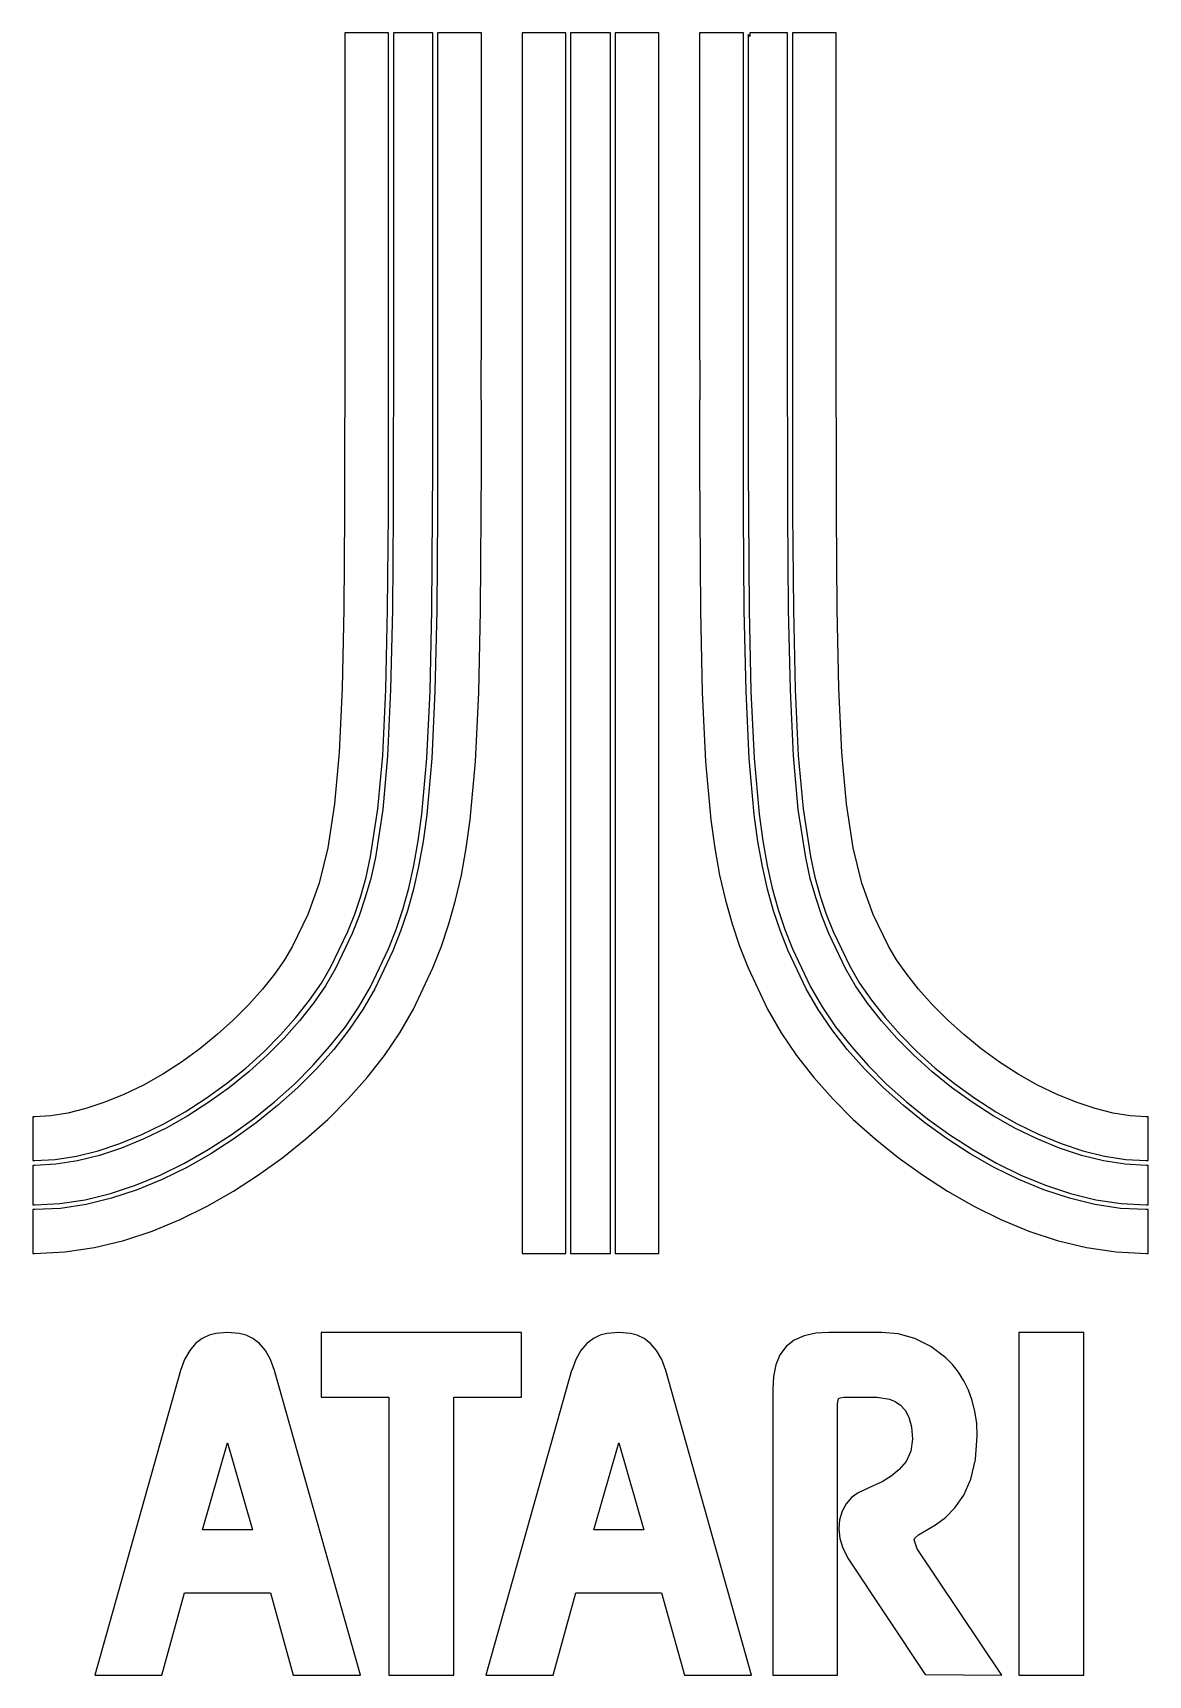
# Model space of a CAD drawing. Extents: x 0 to 131, y -4 to 188.
import ezdxf

# ---------------------------------------------------------------- set-up
doc = ezdxf.new("R2010")
doc.units = 0
doc.layers.get('0').update_dxf_attribs({"linetype": 'CONTINUOUS'})

msp = doc.modelspace()

# ---------------------------------------------------------------- linework, layer by layer
at = {"color": 7}
for points in [[(36.384375, 188.461918), (36.384375, 188.249418), (36.384375, 187.443168), (36.384375, 154.654106), (36.360938, 132.086918), (36.270593, 120.887138), (36.061616, 111.609485), (35.706596, 104.062735), (35.178125, 98.055668), (34.399088, 92.86618), (33.383374, 88.72519), (32.028708, 85.076392), (30.232813, 81.36348), (29.29663, 79.759422), (28.115121, 78.05819), (26.7126, 76.294359), (25.113387, 74.502502), (23.341797, 72.717193), (21.422147, 70.973006), (19.378755, 69.304514), (17.235938, 67.746293), (15.017354, 66.328546), (12.751984, 65.065259), (10.472906, 63.967229), (8.2132, 63.04525), (6.005946, 62.310121), (3.884223, 61.772637), (1.88111, 61.443594), (0.029688, 61.33379), (0.023438, 61.33379), (0.010938, 61.33379), (-0.2125, 61.33379), (-0.2125, 56.20723), (0.010938, 56.20723), (0.017188, 56.20723), (0.020313, 56.20723), (0.021875, 56.20723), (2.41884, 56.337251), (4.898146, 56.725026), (7.435212, 57.353573), (10.005456, 58.205908), (12.584294, 59.26505), (15.147146, 60.514014), (17.66943, 61.935818), (20.126562, 63.513478), (22.495034, 65.228711), (24.7532, 67.057497), (26.879496, 68.974423), (28.852356, 70.954072), (30.650214, 72.97103), (32.251505, 74.999882), (33.634664, 77.015212), (34.778125, 78.991606), (36.730319, 83.068842), (37.540557, 85.101407), (38.251407, 87.204951), (38.871262, 89.435733), (39.408511, 91.850013), (40.26875, 97.454106), (40.824126, 103.722129), (41.190291, 111.4413), (41.400763, 120.825077), (41.489062, 132.086918), (41.489062, 132.215043), (41.510938, 137.379105), (41.510938, 145.068168), (41.510938, 145.46973), (41.501562, 145.46973), (41.510938, 154.654106), (41.510938, 187.443168), (41.510938, 188.461918), (36.596875, 188.461918), (36.384375, 188.461918), (36.384375, 188.461918)], [(42.076562, 188.461918), (42.076562, 188.249418), (42.076562, 187.443168), (42.076562, 154.654106), (42.054687, 132.210355), (42.054687, 132.086918), (41.966909, 120.817794), (41.756566, 111.422291), (41.389423, 103.684492), (40.83125, 97.38848), (39.961869, 91.738873), (39.417156, 89.296817), (38.788639, 87.037095), (38.068475, 84.905085), (37.248823, 82.846165), (35.279687, 78.729106), (34.112909, 76.710667), (32.707409, 74.66024), (31.084331, 72.602089), (29.26482, 70.560479), (27.270019, 68.559673), (25.121071, 66.623938), (22.839121, 64.777537), (20.445313, 63.044734), (17.961418, 61.449145), (15.410752, 60.009873), (12.816782, 58.744502), (10.202976, 57.670616), (7.592802, 56.8058), (5.009727, 56.167636), (2.477221, 55.773711), (0.01875, 55.641606), (0.017188, 55.641606), (0.010938, 55.641606), (-0.2125, 55.641606), (-0.2125, 51.011918), (0.010938, 51.011918), (0.0125, 51.011918), (2.958138, 51.162453), (5.918874, 51.609863), (8.877878, 52.330801), (11.818318, 53.301921), (14.723362, 54.499877), (17.576181, 55.901323), (20.359941, 57.48291), (23.057813, 59.221294), (25.653462, 61.095112), (28.128893, 63.087331), (30.464954, 65.181191), (32.642492, 67.359931), (34.642355, 69.60679), (36.445392, 71.905009), (38.032449, 74.237825), (39.384375, 76.58848), (41.496863, 81.037654), (42.392673, 83.308044), (43.186937, 85.66663), (43.883713, 88.156659), (44.487059, 90.821375), (45.001031, 93.704026), (45.429687, 96.847855), (46.011685, 103.378586), (46.388037, 111.271543), (46.598886, 120.762421), (46.684375, 132.086918), (46.70625, 137.379105), (46.70625, 145.068168), (46.70625, 145.46973), (46.696875, 145.46973), (46.70625, 154.654106), (46.70625, 187.443168), (46.70625, 188.461918), (42.289062, 188.461918), (42.076562, 188.461918), (42.076562, 188.461918)], [(47.271875, 188.461918), (47.271875, 188.249418), (47.271875, 187.443168), (47.271875, 154.654106), (47.251562, 132.299418), (47.251562, 132.086918), (47.166315, 120.754942), (46.955032, 111.2521), (46.57717, 103.340495), (45.992187, 96.78223), (45.560052, 93.616503), (45.040601, 90.708746), (44.430185, 88.016931), (43.725156, 85.499028), (42.921865, 83.11301), (42.016664, 80.816849), (39.885938, 76.325981), (38.511812, 73.935652), (36.902572, 71.5686), (35.077269, 69.240851), (33.054953, 66.96843), (30.854675, 64.767363), (28.495483, 62.653676), (25.996429, 60.643394), (23.376562, 58.752542), (20.652868, 56.997185), (17.840248, 55.398584), (14.954994, 53.980801), (12.013396, 52.767897), (9.031745, 51.783934), (6.026331, 51.052972), (3.013444, 50.599071), (0.009375, 50.446294), (-0.2125, 50.446294), (-0.2125, 45.319726), (0, 45.319726), (3.539668, 45.49318), (7.025665, 46.006912), (10.448244, 46.830291), (13.79766, 47.932682), (17.064164, 49.283455), (20.238012, 50.851975), (23.309456, 52.607609), (26.26875, 54.519726), (29.110522, 56.565811), (31.823635, 58.737838), (34.390782, 61.027579), (36.794655, 63.42681), (39.017946, 65.927305), (41.043347, 68.520836), (42.853551, 71.199178), (44.43125, 73.954106), (46.722442, 78.815567), (47.711709, 81.345037), (48.59636, 83.980415), (49.376095, 86.751762), (50.050614, 89.68914), (50.61962, 92.822609), (51.082813, 96.18223), (51.694473, 102.999828), (52.083427, 111.08379), (52.296292, 120.693144), (52.379687, 132.086918), (52.4, 137.379105), (52.4, 145.068168), (52.4, 145.46973), (52.392187, 145.46973), (52.4, 154.654106), (52.4, 187.443168), (52.4, 188.461918), (47.271875, 188.461918), (47.271875, 188.461918)], [(57.178125, 188.461918), (57.178125, 188.249418), (57.178125, 145.25723), (57.178125, 132.086918), (57.178125, 45.319726), (62.304687, 45.319726), (62.304687, 132.086918), (62.304687, 145.25723), (62.304687, 188.461918), (57.178125, 188.461918), (57.178125, 188.461918)], [(62.870313, 188.461918), (62.870313, 188.249418), (62.870313, 145.25723), (62.870313, 132.086918), (62.870313, 45.319726), (67.529687, 45.319726), (67.529687, 132.086918), (67.529687, 145.25723), (67.529687, 188.461918), (62.870313, 188.461918), (62.870313, 188.461918)], [(68.095313, 188.461918), (68.095313, 188.249418), (68.095313, 145.25723), (68.095313, 132.086918), (68.095313, 45.319726), (73.223438, 45.319726), (73.223438, 132.086918), (73.223438, 145.25723), (73.223438, 188.461918), (68.095313, 188.461918), (68.095313, 188.461918)], [(78.001562, 188.461918), (78.001562, 188.249418), (78.001562, 187.443168), (78.001562, 154.654106), (78.009375, 145.46973), (78.001562, 145.46973), (78.001562, 145.068168), (78.001562, 137.379105), (78.021875, 132.086918), (78.105271, 120.693144), (78.318136, 111.08379), (78.70709, 102.999828), (79.31875, 96.18223), (79.782011, 92.822607), (80.351194, 89.689137), (81.025963, 86.751759), (81.805984, 83.980412), (82.690921, 81.345035), (83.680438, 78.815565), (85.971872, 73.954106), (87.549509, 71.199179), (89.359539, 68.520838), (91.384691, 65.927309), (93.607694, 63.426816), (96.011279, 61.027586), (98.578174, 58.737844), (101.29111, 56.565816), (104.132816, 54.519726), (107.09211, 52.607606), (110.163554, 50.851966), (113.3374, 49.283441), (116.603903, 47.932664), (119.953317, 46.830271), (123.375895, 46.006894), (126.861891, 45.493168), (130.40156, 45.319726), (130.614064, 45.319726), (130.614064, 50.446294), (130.392184, 50.446294), (127.388121, 50.59906), (124.375238, 51.052955), (121.369825, 51.783916), (118.388174, 52.767882), (115.446575, 53.98079), (112.561319, 55.398578), (109.748697, 56.997183), (107.025, 58.752542), (104.4052, 60.643394), (101.906322, 62.653676), (99.54738, 64.767363), (97.347388, 66.96843), (95.325359, 69.240851), (93.500306, 71.5686), (91.891243, 73.935652), (90.517184, 76.325981), (88.386207, 80.816852), (87.480757, 83.113014), (86.677181, 85.499031), (85.971868, 88.016933), (85.361204, 90.708747), (84.841578, 93.616504), (84.409376, 96.78223), (83.824388, 103.340495), (83.446526, 111.252099), (83.235245, 120.754941), (83.15, 132.086918), (83.15, 132.299418), (83.129688, 154.654106), (83.129688, 187.443168), (83.129688, 188.461918), (78.214062, 188.461918), (78.001562, 188.461918), (78.001562, 188.461918)], [(83.907816, 188.461918), (83.907816, 188.249418), (83.907816, 188.036918), (83.695312, 188.249418), (83.695312, 187.443168), (83.695312, 154.654106), (83.704688, 145.46973), (83.695312, 145.46973), (83.695312, 145.068168), (83.695312, 137.379105), (83.717184, 132.086918), (83.80267, 120.762421), (84.013517, 111.271542), (84.38987, 103.378585), (84.971872, 96.847855), (85.400595, 93.704026), (85.914744, 90.821375), (86.518339, 88.156659), (87.215402, 85.66663), (88.009954, 83.308044), (88.906015, 81.037654), (91.018752, 76.58848), (92.370612, 74.237826), (93.957493, 71.905009), (95.760279, 69.60679), (97.759855, 67.359931), (99.937106, 65.181191), (102.272916, 63.087331), (104.74817, 61.095112), (107.343752, 59.221294), (110.041626, 57.48291), (112.825387, 55.901323), (115.678204, 54.499877), (118.583247, 53.301921), (121.523685, 52.330801), (124.482687, 51.609863), (127.443424, 51.162453), (130.389064, 51.011918), (130.390624, 51.011918), (130.614064, 51.011918), (130.614064, 55.641606), (130.390624, 55.641606), (130.384376, 55.641606), (130.382816, 55.641606), (127.924344, 55.773715), (125.391836, 56.167641), (122.808762, 56.805803), (120.198587, 57.670616), (117.584781, 58.7445), (114.99081, 60.009869), (112.440143, 61.449142), (109.956248, 63.044734), (107.562505, 64.777534), (105.280732, 66.623935), (103.132036, 68.55967), (101.137524, 70.560476), (99.318302, 72.602087), (97.695476, 74.660239), (96.290153, 76.710667), (95.12344, 78.729106), (93.154061, 82.846164), (92.33416, 84.905083), (91.613709, 87.037092), (90.984904, 89.296813), (90.43994, 91.73887), (89.570312, 97.38848), (89.012139, 103.684492), (88.644996, 111.422291), (88.434652, 120.817793), (88.346872, 132.086918), (88.346872, 132.210355), (88.325, 154.654106), (88.325, 187.443168), (88.325, 188.461918), (84.120312, 188.461918), (83.907816, 188.461918), (83.907816, 188.461918)], [(88.890624, 188.461918), (88.890624, 188.249418), (88.890624, 187.443168), (88.890624, 154.654106), (88.9, 145.46973), (88.890624, 145.46973), (88.890624, 145.068168), (88.890624, 137.379105), (88.912496, 132.215043), (88.912496, 132.086918), (89.000803, 120.825077), (89.211274, 111.4413), (89.577436, 103.722129), (90.132816, 97.454106), (90.9933, 91.850013), (91.5308, 89.435733), (92.150943, 87.204951), (92.862082, 85.101407), (93.672569, 83.068842), (95.625, 78.991606), (96.768397, 77.015212), (98.15138, 74.999881), (99.752422, 72.971028), (101.549993, 70.954069), (103.522565, 68.974419), (105.648609, 67.057494), (107.906597, 65.228708), (110.275, 63.513478), (112.732136, 61.935816), (115.254422, 60.514009), (117.817275, 59.265041), (120.396113, 58.205896), (122.966355, 57.353559), (125.50342, 56.725012), (127.982724, 56.337242), (130.379688, 56.20723), (130.381248, 56.20723), (130.384376, 56.20723), (130.390624, 56.20723), (130.614064, 56.20723), (130.614064, 61.33379), (130.390624, 61.33379), (130.378128, 61.33379), (130.371872, 61.33379), (128.520451, 61.443585), (126.51734, 61.772623), (124.395618, 62.310107), (122.188364, 63.045238), (119.928658, 63.96722), (117.64958, 65.065255), (115.384209, 66.328545), (113.165624, 67.746293), (111.02287, 69.304514), (108.979654, 70.973006), (107.060254, 72.717193), (105.288952, 74.502502), (103.690027, 76.294359), (102.287758, 78.05819), (101.106427, 79.759422), (100.170312, 81.36348), (98.374173, 85.076392), (97.018972, 88.72519), (96.002723, 92.86618), (95.22344, 98.055668), (94.694974, 104.062739), (94.339952, 111.609488), (94.130971, 120.887139), (94.040624, 132.086918), (94.017184, 154.654106), (94.017184, 187.443168), (94.017184, 188.461918), (89.103128, 188.461918), (88.890624, 188.461918), (88.890624, 188.461918)], [(22.621875, 36.049383), (21.2364, 35.933711), (20.452454, 35.718863), (19.651562, 35.336887), (18.881391, 34.748989), (18.183283, 33.93716), (17.580642, 32.885741), (17.096875, 31.579071), (17.095275, 31.575871), (7.04215, -4.136633), (14.9109, -4.136633), (17.595275, 5.488367), (27.651525, 5.488367), (30.334338, -4.136633), (38.203087, -4.136633), (28.1484, 31.575871), (28.1468, 31.579071), (27.663032, 32.885741), (27.060392, 33.93716), (26.362283, 34.748989), (25.592112, 35.336887), (24.791221, 35.718863), (24.007276, 35.933711), (22.6218, 36.049383), (22.621875, 36.049383)], [(33.592187, 36.049383), (33.592187, 35.113447), (33.592187, 28.440015), (41.55, 28.440015), (41.55, -4.136553), (49.159375, -4.136553), (49.159375, 28.440015), (57.117187, 28.440015), (57.117187, 36.049383), (33.592187, 36.049383), (33.592187, 36.049383)], [(68.517187, 36.049383), (67.131712, 35.933711), (66.347767, 35.718863), (65.546875, 35.336887), (64.776704, 34.748989), (64.078596, 33.93716), (63.475955, 32.885741), (62.992187, 31.579071), (62.990587, 31.575871), (52.939025, -4.136633), (60.807775, -4.136633), (63.490587, 5.488367), (73.546838, 5.488367), (76.22965, -4.136633), (84.098402, -4.136633), (74.045275, 31.575871), (74.043675, 31.579071), (73.559701, 32.885834), (72.956626, 33.937271), (72.258013, 34.749062), (71.487425, 35.336887), (70.686301, 35.718815), (69.902289, 35.933669), (68.517112, 36.049383), (68.517187, 36.049383)], [(93.162498, 36.050983), (91.622047, 35.957324), (90.264025, 35.662552), (89.099381, 35.14598), (88.139064, 34.386919), (87.414998, 33.402104), (86.932905, 32.230369), (86.664438, 30.884175), (86.581248, 29.375983), (86.581248, -4.136521), (94.190626, -4.136521), (94.190626, 27.618167), (94.247064, 28.147805), (94.332818, 28.321295), (94.482992, 28.39568), (94.921874, 28.441607), (98.807818, 28.441607), (100.25836, 28.236896), (100.948621, 27.954227), (101.571874, 27.527543), (102.114997, 26.92701), (102.557386, 26.099122), (102.855067, 24.990523), (102.964066, 23.547855), (102.763957, 22.108866), (102.22128, 20.922018), (101.422514, 19.954338), (100.454136, 19.172853), (99.402625, 18.544591), (98.354458, 18.036579), (96.614066, 17.249415), (95.811895, 16.688953), (95.172092, 15.953676), (94.705915, 15.07434), (94.424622, 14.081699), (94.339471, 13.006507), (94.461719, 11.879518), (94.802623, 10.731487), (95.373442, 9.593167), (95.382802, 9.579087), (104.459362, -4.083409), (113.431234, -4.147489), (103.531234, 10.654071), (103.16717, 11.710327), (103.244301, 11.926355), (103.693738, 12.318135), (105.682619, 13.466203), (106.822929, 14.332785), (107.946858, 15.471263), (108.982649, 16.970776), (109.815477, 18.850463), (110.370247, 21.151879), (110.571858, 23.916575), (110.502035, 25.396533), (110.299415, 26.783196), (109.974272, 28.075488), (109.53688, 29.272334), (108.997513, 30.37266), (108.366444, 31.375389), (107.653948, 32.279448), (106.870298, 33.083759), (105.138104, 34.395726), (103.25706, 35.321438), (101.305682, 35.870109), (99.362482, 36.050951), (94.098426, 36.050951), (93.162482, 36.050951), (93.162498, 36.050983)], [(115.45313, 36.049383), (115.45313, 35.113447), (115.45313, -4.136553), (123.060938, -4.136553), (123.060938, 36.049383), (115.45313, 36.049383), (115.45313, 36.049383)], [(22.623438, 23.110327), (25.546875, 12.913447), (19.7, 12.913447), (22.623438, 23.110327), (22.623438, 23.110327)], [(68.51875, 23.110327), (71.442187, 12.913447), (65.595313, 12.913447), (68.51875, 23.110327), (68.51875, 23.110327)]]:
    msp.add_lwpolyline(points, dxfattribs=at)

doc.saveas('drawing.dxf')
